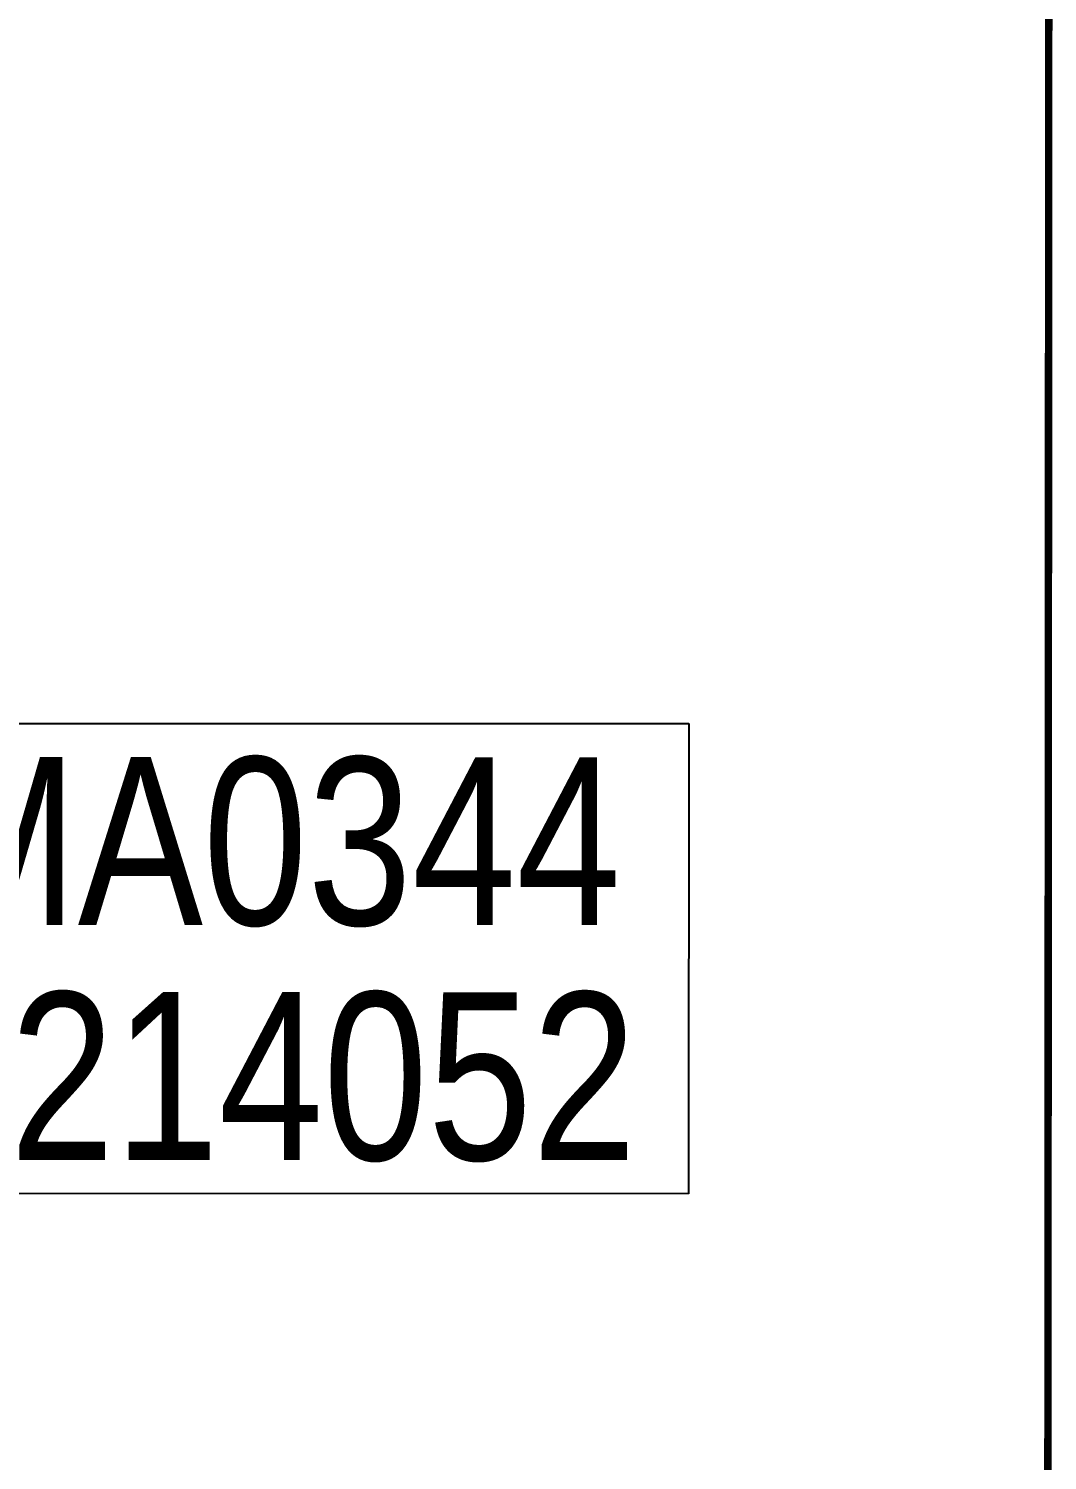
# Model space of a CAD drawing. Header units: centimetres. Extents: x -6122352 to 6876996, y -1694241 to 2592194.
# Drawn here: x 254703 to 257431, y -55857 to -52020 of the extents above; entities that cross this region are included whole.
import ezdxf
from ezdxf.xclip import XClip

# ---------------------------------------------------------------- set-up
doc = ezdxf.new("R2010")
doc.units = ezdxf.units.CM
doc.header["$MEASUREMENT"] = 0
doc.header["$XCLIPFRAME"] = 2
for name, pattern in [('DASHED2', [0.375, 0.25, -0.125]), ('XR-AR-END-SETTING OUT PLAN$0$23585-XR-AR-END-GROUND FLOOR$0$23261-XR-AR-SI-GF$0$HIDDEN', [0.375, 0.25, -0.125]), ('XR-AR-END-SETTING OUT PLAN$0$23585-XR-AR-END-GROUND FLOOR$0$XR-END-GROUND FLOOR PLAN$0$xf_6a1$0$DASHED', [0.75, 0.5, -0.25])]:
    doc.linetypes.add(name, pattern=pattern)
for name, color, linetype, lineweight in [('@ Foundations', 4, 'DASHED2', 50), ('XR-AR-END-SETTING OUT PLAN$0$23585-XR-AR-END-GROUND FLOOR$0$A-EQUP-KITN-PLAN', 202, 'Continuous', 9), ('XR-AR-END-SETTING OUT PLAN$0$23585-XR-AR-END-GROUND FLOOR$0$A-FLOR-OVHD', 9, 'XR-AR-END-SETTING OUT PLAN$0$23585-XR-AR-END-GROUND FLOOR$0$23261-XR-AR-SI-GF$0$HIDDEN', 15), ('XR-AR-END-SETTING OUT PLAN$0$23585-XR-AR-END-GROUND FLOOR$0$A-WALL', 7, 'Continuous', 30)]:
    doc.layers.add(name, color=color, linetype=linetype, lineweight=lineweight)
doc.layers.add('@MI-REF LAYER', color=7, linetype='Continuous')
doc.layers.add('B_TH_4', color=7, linetype='Continuous')
doc.styles.get("Standard").update_dxf_attribs({"font": 'arial.ttf'})
doc.styles.add('Xref group 33-41$0$Overall SOP Plan$0$LAC-609-NG10-1-XREF-GRID-125SC$0$GRID-DIM-NO', font='arial.ttf', dxfattribs={"width": 0.8})
doc.dimstyles.new('LEADER', dxfattribs={"dimtxt": 0.18, "dimasz": 0.25, "dimexe": 0.18, "dimexo": 0.0625, "dimgap": 0.09, "dimtad": 0, "dimtih": 1, "dimtoh": 1, "dimdec": 4, "dimzin": 0, "dimdsep": 46, "dimtxsty": 'Standard', "dimblk": 'DOT', "dimcen": 0.09, "dimadec": 0, "dimazin": 0, "dimtfac": 1, "dimtdec": 4, "dimtofl": 0, "dimtmove": 0, "dimatfit": 3, "dimldrblk": 'DOT', "dimfxl": 1, "dimtolj": 1, "dimtzin": 0, "dimarcsym": 0})

# ---------------------------------------------------------------- blocks, each defined once
blk = doc.blocks.new('XR-AR-END-SETTING OUT PLAN')
at = {"layer": 'XR-AR-END-SETTING OUT PLAN$0$23585-XR-AR-END-GROUND FLOOR$0$A-EQUP-KITN-PLAN', "color": 8}
for p, q in [((3650.109346702695, 14099.99880218506), (5250.113769307733, 14099.9988026619)), ((5250.113769546151, 13849.99880218506), (5250.113769307733, 14099.9988026619)), ((3650.109004810452, 13749.9988026619), (5250.113769248128, 13749.9988026619)), ((3850.109238997102, 11100.00033140182), (3850.107901349664, 13149.99880361557)), ((5650.107139065862, 13149.99880218506), (3850.107901349664, 13149.99880361557)), ((5650.107138469815, 11100.00778436661), (3850.109238997102, 11100.00033140182))]:
    blk.add_line(p, q, dxfattribs=at)
at = {"layer": 'XR-AR-END-SETTING OUT PLAN$0$23585-XR-AR-END-GROUND FLOOR$0$A-EQUP-KITN-PLAN', "color": 8, "linetype": 'XR-AR-END-SETTING OUT PLAN$0$23585-XR-AR-END-GROUND FLOOR$0$XR-END-GROUND FLOOR PLAN$0$xf_6a1$0$DASHED'}
blk.add_line((5650.107175782323, 10900.00331449509), (3850.106041803956, 10900.00036239624), dxfattribs=at)
at = {"layer": 'XR-AR-END-SETTING OUT PLAN$0$23585-XR-AR-END-GROUND FLOOR$0$A-FLOR-OVHD', "color": 8, "ltscale": 5}
for p, q in [((5250.252145186067, 13849.9988026619), (3650.247722819448, 13849.99880218506)), ((5250.113769248128, 13749.9988026619), (3650.10934664309, 13749.99880218506)), ((5650.107102051377, 12949.99724912643), (5650.107101693749, 11300.00188589096)), ((5750.105340138078, 12949.99724960327), (5750.107102289796, 11300.00188541412))]:
    blk.add_line(p, q, dxfattribs=at)
at = {"layer": 'XR-AR-END-SETTING OUT PLAN$0$23585-XR-AR-END-GROUND FLOOR$0$A-WALL', "color": 8}
for points in [[(5250.089069798589, 13749.99880170822), (5250.089070156217, 13849.99880313873), (5750.107358172536, 13849.99880313873), (5750.105340138078, 12949.99724960327), (5650.107102051377, 12949.99724912643), (5650.107250109315, 13749.99880218506)], [(5650.105998054147, 10500.00084495544), (5750.106065586209, 10500.00084400177), (5750.107102289796, 11300.00188541412), (5650.107101693749, 11300.00188589096)]]:
    blk.add_lwpolyline(points, close=True, dxfattribs=at)
blk.add_lwpolyline([(3850.106042101979, 10500.01968860626), (5750.107330158353, 10500.00084400177), (5750.107415214181, 10250.00188541412), (4790.107357934117, 10249.9985537529), (4790.107358291745, 10149.99855566025), (4540.107357993722, 10149.99855566025), (4540.10735835135, 10249.9985537529), (3000.102095916867, 10249.99855327606), (3000.102079048753, 11999.99910259247), (3250.104392960668, 11999.99910163879), (3250.104392841458, 11100.02067995071), (3850.106042161584, 11100.02068090439), (3850.10604198277, 10499.99947547913)], dxfattribs=at)
blk = doc.blocks.new('END UNIT')
at = {"xscale": 0.001, "yscale": 0.001, "zscale": 0.001}
blk.add_blockref('XR-AR-END-SETTING OUT PLAN', (-9.150201729830158, 0), dxfattribs=at)
blk = doc.blocks.new('TH_4')
at = {"xscale": -1}
blk.add_blockref('END UNIT', (495826.3053798428, 2769130.514097063), dxfattribs=at)
blk = doc.blocks.new('A$C780da55d')
at = {"layer": 'B_TH_4', "xscale": 1.000039159572381, "yscale": 1.000039159572381, "zscale": 1.000039159572381}
blk.add_blockref('TH_4', (-495814.0704651335, -2769239.302089663), dxfattribs=at)
blk = doc.blocks.new('23585-XR-AR-MALDIVE-2$0$TH_4')
blk.add_blockref('A$C780da55d', (495794.655359471, 2769130.864096801))
at = {"layer": '@ Foundations', "linetype": 'DASHED2', "ltscale": 0.25}
blk.add_lwpolyline([(495831.2804292943, 2769142.764569025), (495833.3804292943, 2769142.764569025), (495833.3804292943, 2769145.464569025), (495831.2804292943, 2769145.464569025)], close=True, dxfattribs=at)
blk = doc.blocks.new('_Dot')
at = {"color": 0, "linetype": 'ByBlock', "lineweight": -2}
blk.add_line((-0.5, 0), (-1, 0), dxfattribs=at)
at = {"color": 0, "linetype": 'ByBlock', "const_width": 0.5}
blk.add_lwpolyline([(-0.25, 0, 1), (0.25, 0, 1)], format="xyb", close=True, dxfattribs=at)

msp = doc.modelspace()

# ---------------------------------------------------------------- hatches: boundary and pattern name
at = {"layer": '@MI-REF LAYER'}
h = msp.add_hatch(dxfattribs=at)
h.set_pattern_fill('ANSI31', color=256, scale=1999.999998458916, angle=186.7183412143764)
h.set_pattern_definition([(231.7183412143764, (-2377109729.195271, -1504175463.930205), (196.2436825049419, -154.8819453021617), [])])
h.paths.add_polyline_path([(258235.9717915808, -46419.6637702907), (251985.7242510969, -46418.55538738827), (251985.8076264812, -46719.18503831906), (228184.3742574019, -46714.96422227699), (228184.5622126638, -46414.33992341424), (221934.3167168333, -46413.22623358815), (221931.8343687674, -60687.05712075171), (258229.5152586794, -60694.77604477585)])

# ---------------------------------------------------------------- next in the draw order: block references
ref = msp.add_blockref('23585-XR-AR-MALDIVE-2$0$TH_4', (-496065279.1720243, -2769108736.024544), dxfattribs=dict(at, xscale=999.9999999999999, yscale=999.9999999999999, zscale=999.9999999999999, rotation=359.9898394798748))
XClip(ref).set_block_clipping_path([(495793.21558611444, 2769130.513854292), (495835.25285888393, 2769130.5138520016), (495835.2536825731, 2769154.4537907955), (495826.30549856066, 2769154.4138743416), (495820.3057792054, 2769154.4138282165), (495814.3054913876, 2769154.4138067807), (495808.3054867608, 2769154.413773002), (495802.30562713346, 2769154.4138743337), (495793.21558691445, 2769154.4538613143)])

# ---------------------------------------------------------------- next in the draw order: wipeouts: each hides what was drawn before it
at = {"color": 10}
msp.add_wipeout([(258235.97179158079, -46419.66377029071), (251985.72425109692, -46418.55538738829), (251985.80762648117, -46719.185038319076), (228184.37425740188, -46714.96422227698), (228184.56221266376, -46414.339923414256), (221934.31671683336, -46413.22623358815), (221931.8343687674, -60687.057120751706), (258229.51525867934, -60694.77604477588)], dxfattribs=at).dxf.layer = '@MI-REF LAYER'

# ---------------------------------------------------------------- next in the draw order: linework, layer by layer
at = {"layer": '@MI-REF LAYER', "color": 1, "const_width": 19.99999999999999}
msp.add_lwpolyline([(261161.737731443, -42151.7274950366), (257438.7254236644, -45717.85392662857), (257431.1680095367, -58028.52180623768), (257058.1514101866, -58031.07987908872), (257431.1680095367, -58028.52180623768), (257438.7481297845, -62192.37443214466), (261137.0306953128, -66108.71416291127)], dxfattribs=at)

# ---------------------------------------------------------------- next in the draw order: texts
at = {"layer": '@MI-REF LAYER', "color": 7, "insert": (254323.8665110071, -53972.14967150385), "char_height": 450, "width": 2056.8768805703, "attachment_point": 1, "rotation": 359.9880329740282, "line_spacing_factor": 0.8394388776454546, "style": 'Xref group 33-41$0$Overall SOP Plan$0$LAC-609-NG10-1-XREF-GRID-125SC$0$GRID-DIM-NO', "bg_fill": 19, "box_fill_scale": 1.2, "bg_fill_color": 256, "bg_fill_transparency": 0}
msp.add_mtext('\\pxqc;MA0344 9214052', dxfattribs=at)

# ---------------------------------------------------------------- next in the draw order: leaders
at = {"layer": '@MI-REF LAYER', "linetype": 'DASHED2'}
msp.add_leader([(259884.4497933459, -55658.1960244127), (256968.3660379284, -50772.05909247226)], dimstyle='LEADER', dxfattribs=at)

# ---------------------------------------------------------------- next in the draw order: wipeouts: each hides what was drawn before it
at = {"color": 10}
msp.add_wipeout([(249782.34241803418, -52510.503931386906), (256968.0660712081, -52511.742938259296), (256968.6353514823, -49210.15406816802), (249782.91169791482, -49208.91506249127), (249782.3424183873, -52510.50393108297)], dxfattribs=at).dxf.layer = '@MI-REF LAYER'

doc.saveas('drawing.dxf')
